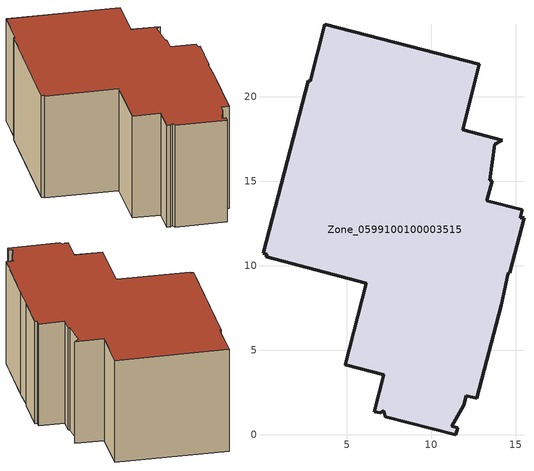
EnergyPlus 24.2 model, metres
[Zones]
Zone_0599100100003515
 floor ground (C_G): 6.97,1.29 6.63,1.36 7.19,3.55 4.91,4.13 6.15,8.97 0.22,10.52 0.26,10.66 0.04,10.72 2.71,20.95 2.84,20.91 3.69,24.28 12.84,21.92 11.84,18.05 14.19,17.43 13.76,17.17 13.47,15.07 13.59,15.03 13.28,13.84 15.38,13.3 15.27,12.83 15.48,12.83 14.63,9.59 14.55,9.59 14.12,7.65 12.68,2.15 12.05,2.3 11.9,1.74 11.22,0.49 11.55,0.42 11.44,0 7.26,1.07 7.17,1.42 z0
 wall outside (C_F): 13.28,13.84 13.59,15.03 13.47,15.07 13.76,17.17 14.19,17.43 11.84,18.05 12.84,21.92 3.69,24.28 2.84,20.91 2.71,20.95 0.04,10.72 0.26,10.66 0.22,10.52 6.15,8.97 4.91,4.13 7.19,3.55 6.63,1.36 6.97,1.29 7.17,1.42 7.26,1.07 11.44,0 11.55,0.42 11.22,0.49 11.9,1.74 12.05,2.3 12.68,2.15 14.12,7.65 14.55,9.59 14.63,9.59 15.48,12.83 15.27,12.83 15.38,13.3 13.28,13.84 z0:9.22
 roof outside (C_R): 15.48,12.83 15.27,12.83 15.38,13.3 13.28,13.84 13.59,15.03 13.47,15.07 13.76,17.17 14.19,17.43 11.84,18.05 12.84,21.92 3.69,24.28 2.84,20.91 2.71,20.95 0.04,10.72 0.26,10.66 0.22,10.52 6.15,8.97 4.91,4.13 7.19,3.55 6.63,1.36 6.97,1.29 7.17,1.42 7.26,1.07 11.44,0 11.55,0.42 11.22,0.49 11.9,1.74 12.05,2.3 12.68,2.15 14.12,7.65 14.55,9.59 14.63,9.59 z9.22
[BUILDING]
Pand.0599100100003515: North Axis=0; Terrain=City; Loads Convergence Tolerance Value=0.04; Temperature Convergence Tolerance Value=0.4; Solar Distribution=FullExterior; Maximum Number of Warmup Days=25; Minimum Number of Warmup Days=1
[Site:Location]
Rotterdam.The.Hague.AP_ZH_NLD Design_Conditions: Latitude=51.96; Longitude=4.45; Time Zone=1; Elevation=-4.5
[SITE:GROUNDTEMPERATURE:BUILDINGSURFACE]
18, 18, 18, 18, 18, 18, 18, 18, 18, 18, 18, 18
[MATERIAL] Thermal Absorptance=0.9; Solar Absorptance=0.7; Visible Absorptance=0.7
Name | Roughness | Thickness | Conductivity | Density | Specific Heat
G.D.2006-2014 | MediumSmooth | 0.15 | 0.06 | 540 | 1210
F.D.2006-2014 | Rough | 0.3 | 0.12 | 1920 | 840
R.D.2006-2014 | MediumRough | 0.2 | 0.08 | 1500 | 1000
[CONSTRUCTION]
C_G: G.D.2006-2014
C_F: F.D.2006-2014
C_R: R.D.2006-2014
[ZONE]
Zone_0599100100003515: Type=1; Multiplier=1; Ceiling Height=Autocalculate; Volume=Autocalculate; Floor Area=autocalculate; Part of Total Floor Area=Yes
[ZONEINFILTRATION:DESIGNFLOWRATE]
Infil_Zone_0599100100003515: Zone or ZoneList or Space or SpaceList=Zone_0599100100003515; Schedule=AlwaysOn; Design Flow Rate Calculation Method=Flow/Area; Flow Rate per Floor Area=0.0021; Constant Term Coefficient=1; Temperature Term Coefficient=0; Velocity Term Coefficient=0; Velocity Squared Term Coefficient=0
[HVACTEMPLATE:ZONE:IDEALLOADSAIRSYSTEM]
Zone_0599100100003515: Maximum Heating Supply Air Temperature=50; Minimum Cooling Supply Air Temperature=13; Maximum Heating Supply Air Humidity Ratio=0.0156; Minimum Cooling Supply Air Humidity Ratio=0.0077; Heating Limit=NoLimit; Cooling Limit=NoLimit; Dehumidification Control Type=ConstantSensibleHeatRatio; Cooling Sensible Heat Ratio=0.7; Dehumidification Setpoint=60; Humidification Control Type=None; Humidification Setpoint=30; Outdoor Air Method=None; Outdoor Air Flow Rate per Person=0.00944; Outdoor Air Flow Rate per Zone Floor Area=0; Outdoor Air Flow Rate per Zone=0; Demand Controlled Ventilation Type=None; Outdoor Air Economizer Type=NoEconomizer; Heat Recovery Type=None; Sensible Heat Recovery Effectiveness=0.7; Latent Heat Recovery Effectiveness=0.65
[ZONECONTROL:THERMOSTAT]
ThermostatControl_Zone_0599100100003515: Zone or ZoneList=Zone_0599100100003515; Control Type Schedule=DualSetpointControlType; Control 1=Thermostat_Zone_0599100100003515; Temperature Difference Between Cutout And Setpoint=0
[THERMOSTATSETPOINT:DUALSETPOINT]
Thermostat_Zone_0599100100003515: Heating Setpoint Temperature Schedule=HeatingSetpoint_Zone_0599100100003515; Cooling Setpoint Temperature Schedule=CoolingSetpoint_Zone_0599100100003515
[SCHEDULE:COMPACT]
HeatingSetpoint_Zone_0599100100003515: Through: 12/31, For: AllDays, Until: 24:00, 21
CoolingSetpoint_Zone_0599100100003515: Through: 12/31, For: AllDays, Until: 24:00, 24
DualSetpointControlType: Through: 12/31, For: AllDays, Until: 24:00, 4
AlwaysOn: Through: 12/31, For: AllDays, Until: 24:00, 1
